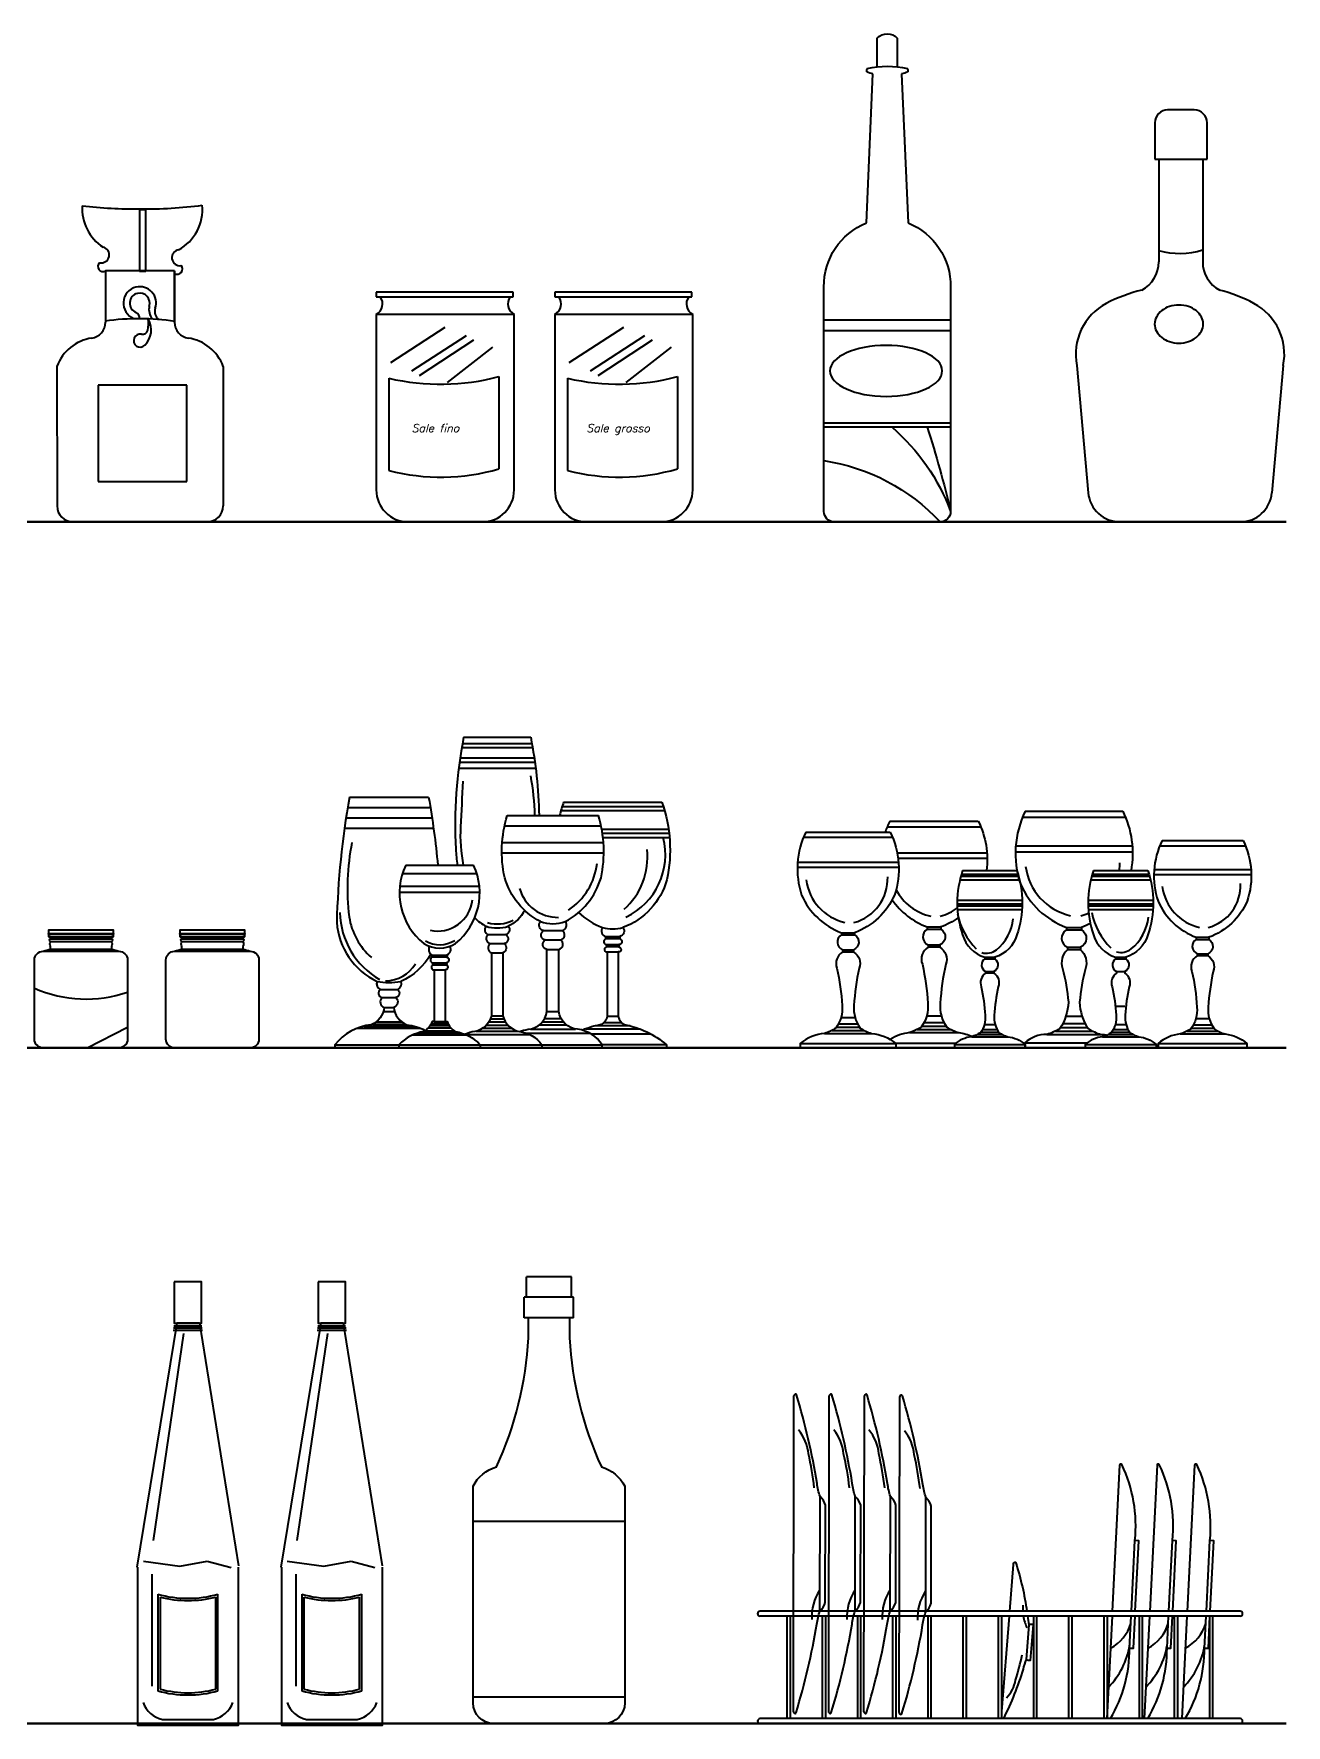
# Model space of a CAD drawing. Header units: millimetres. Extents: x -4763 to 645, y -25 to 217.
# Drawn here: x 321.5 to 399.8, y -11.1 to 94.6 of the extents above; entities that cross this region are included whole.
import ezdxf

# ---------------------------------------------------------------- set-up
doc = ezdxf.new("R2010")
doc.units = ezdxf.units.MM
doc.header["$LTSCALE"] = 0.5
doc.layers.add('acesssorios_coz', color=250, linetype='Continuous', lineweight=9)
doc.styles.add('ITALICC', font='italicc')

msp = doc.modelspace()

# ---------------------------------------------------------------- hatches: boundary and pattern name
at = {"layer": 'acesssorios_coz', "lineweight": 40}
h = msp.add_hatch(dxfattribs=at)
h.set_pattern_fill('ANSI38', scale=2.75, angle=-17.6794168, style=0)
h.set_pattern_definition([(27.32058, (-11203.295, 1908.397), (-4.007371, 7.7573), []), (117.32058, (-11203.295, 1908.397), (-15.772042, 11.507229), [21.828125, -13.096875])])
h.paths.add_polyline_path([(327.36225, 34.75275, -0.18824082), (321.54575, 34.9875), (321.54575, 31.81262, 0.414213562), (322.09575, 31.26262), (326.81225, 31.26262, 0.414213562), (327.36225, 31.81262)])

# ---------------------------------------------------------------- linework, layer by layer
at = {"layer": 'acesssorios_coz', "color": 7, "lineweight": 40}
for p, q in [((374.20898, 92.57222), (374.20898, 94.37386)), ((375.46036, 94.37386), (375.46036, 92.57222)), ((373.52997, 82.82143), (373.93839, 92.14398)), ((375.73094, 92.14398), (376.13936, 82.82143)), ((394.01521, 89.87695), (392.35491, 89.87695)), ((391.55491, 89.07695), (391.55491, 86.80863)), ((394.81521, 86.80863), (394.81521, 89.07695)), ((391.55491, 86.80863), (394.81521, 86.80863)), ((391.80424, 86.80863), (391.80424, 80.38748)), ((394.54274, 86.80863), (394.54274, 80.38748)), ((328.10835, 83.63818), (328.10835, 79.80505)), ((328.49748, 83.63818), (328.10835, 83.63818)), ((328.49748, 79.80505), (328.49748, 83.63818)), ((330.30561, 79.82339), (325.98643, 79.82339)), ((325.98643, 79.82339), (325.98643, 76.61006)), ((328.10835, 79.80505), (328.49748, 79.80505)), ((330.30561, 79.82339), (330.30561, 76.61006)), ((330.30561, 76.61006), (330.30561, 79.82339)), ((342.90818, 78.48658), (342.90818, 78.19314)), ((351.46036, 78.48658), (342.90818, 78.48658)), ((351.46036, 78.19314), (351.46036, 78.48658)), ((362.61737, 78.48658), (354.06518, 78.48658)), ((354.06518, 78.48658), (354.06518, 78.19314)), ((362.61737, 78.19314), (362.61737, 78.48658)), ((370.87467, 64.79426), (370.87467, 78.81875)), ((378.79467, 78.81875), (378.79467, 64.79426)), ((342.90818, 78.19314), (351.46036, 78.19314)), ((354.06518, 78.19314), (362.61737, 78.19314)), ((342.90818, 77.10429), (342.90818, 66.13426)), ((351.51909, 77.10429), (342.90818, 77.10429)), ((347.19014, 76.28555), (343.7873, 74.06575)), ((351.51909, 66.13426), (351.51909, 77.10429)), ((362.6761, 77.10429), (354.06518, 77.10429)), ((354.06518, 77.10429), (354.06518, 66.13426)), ((358.34715, 76.28555), (354.94431, 74.06575)), ((362.6761, 66.13426), (362.6761, 77.10429)), ((378.79467, 76.73772), (370.87467, 76.73772)), ((348.51346, 75.76602), (345.11062, 73.54623)), ((348.98608, 75.48265), (345.58324, 73.26285)), ((350.16947, 75.05758), (347.33192, 72.83778)), ((359.67047, 75.76602), (356.26763, 73.54623)), ((360.14309, 75.48265), (356.74025, 73.26285)), ((361.32648, 75.05758), (358.48893, 72.83778)), ((378.79467, 76.07059), (370.87467, 76.07059)), ((322.95401, 73.85052), (322.95705, 65.13391)), ((333.33803, 73.85052), (333.335, 65.13391)), ((343.69053, 73.11398), (343.69053, 67.35128)), ((350.5676, 73.21249), (350.5676, 67.44979)), ((354.84754, 73.11398), (354.84754, 67.35128)), ((361.72461, 73.21249), (361.72461, 67.44979)), ((386.68303, 73.91463), (387.39205, 65.95677)), ((399.5779, 73.91463), (398.86888, 65.95677)), ((325.53486, 72.68997), (325.53486, 66.65108)), ((331.07425, 72.68997), (325.53486, 72.68997)), ((331.07425, 66.65108), (331.07425, 72.68997)), ((378.79467, 70.31348), (370.87467, 70.31348)), ((378.79467, 70.04948), (370.87467, 70.04948)), ((325.53486, 66.65108), (331.07425, 66.65108)), ((323.95705, 64.13426), (332.335, 64.13426)), ((344.90818, 64.13426), (349.51909, 64.13426)), ((356.06518, 64.13426), (360.6761, 64.13426)), ((378.13467, 64.13426), (371.53467, 64.13426)), ((389.38416, 64.13426), (396.87677, 64.13426)), ((348.24591, 50.0294), (352.67246, 50.0294)), ((348.29144, 50.28839), (352.62693, 50.28839)), ((348.36434, 50.67689), (352.55403, 50.67689)), ((348.05452, 48.73441), (352.86385, 48.73441)), ((348.10563, 49.12291), (352.81274, 49.12291)), ((348.14269, 49.38191), (352.77568, 49.38191)), ((341.22468, 46.92922), (346.17484, 46.92922)), ((354.6113, 46.61743), (360.75114, 46.61743)), ((341.0113, 45.63423), (346.38821, 45.63423)), ((341.11382, 46.28172), (346.2857, 46.28172)), ((351.0947, 45.78535), (356.78336, 45.78535)), ((354.44586, 46.09944), (360.91659, 46.09944)), ((354.52424, 46.35843), (360.8382, 46.35843)), ((383.28691, 45.67878), (389.71572, 45.67878)), ((383.45851, 46.06095), (389.54413, 46.06095)), ((340.91708, 44.98674), (346.48243, 44.98674)), ((350.92524, 45.13786), (356.95283, 45.13786)), ((356.99386, 44.93395), (361.16756, 44.93395)), ((357.03773, 44.67496), (361.20163, 44.67496)), ((357.07251, 44.41596), (361.22806, 44.41596)), ((369.60101, 44.4236), (375.16708, 44.4236)), ((369.74958, 44.75448), (375.01851, 44.75448)), ((374.83495, 45.08165), (380.67932, 45.08165)), ((374.99094, 45.42908), (380.52332, 45.42908)), ((350.75419, 43.45438), (357.12388, 43.45438)), ((350.77539, 44.10187), (357.10268, 44.10187)), ((375.45511, 43.45918), (381.06575, 43.45918)), ((382.84324, 43.5119), (390.1594, 43.5119)), ((382.86184, 43.89407), (390.1408, 43.89407)), ((391.86458, 43.89716), (397.20801, 43.89716)), ((392.00721, 44.21481), (397.06538, 44.21481)), ((344.74326, 42.676), (348.98279, 42.676)), ((369.21688, 42.54751), (375.55122, 42.54751)), ((369.23298, 42.8784), (375.53511, 42.8784)), ((375.51098, 43.11176), (381.08266, 43.11176)), ((379.54503, 42.34108), (382.93034, 42.34108)), ((387.72575, 42.34551), (391.11241, 42.34551)), ((391.51127, 42.41376), (397.56132, 42.41376)), ((344.3805, 41.37868), (349.34556, 41.37868)), ((344.54199, 42.158), (349.18407, 42.158)), ((379.37675, 41.76778), (383.09862, 41.76778)), ((379.43431, 41.98828), (383.04106, 41.98828)), ((379.4731, 42.12058), (383.00227, 42.12058)), ((387.5574, 41.77198), (391.28075, 41.77198)), ((387.61498, 41.99257), (391.22317, 41.99257)), ((387.65378, 42.12492), (391.18437, 42.12492)), ((391.49581, 42.09612), (397.57678, 42.09612)), ((344.35773, 40.99019), (349.36833, 40.99019)), ((379.20612, 40.26838), (383.26925, 40.26838)), ((379.20786, 40.48888), (383.26751, 40.48888)), ((387.3867, 40.27198), (391.45145, 40.27198)), ((387.38844, 40.49257), (391.44972, 40.49257)), ((379.20889, 40.13608), (383.26648, 40.13608)), ((379.21986, 39.91558), (383.25551, 39.91558)), ((387.38947, 40.13963), (391.44868, 40.13963)), ((387.40045, 39.91904), (391.43771, 39.91904)), ((322.44646, 38.41575), (326.46154, 38.41575)), ((322.44646, 38.36075), (326.46154, 38.36075)), ((322.44646, 38.19575), (326.46154, 38.19575)), ((322.55323, 38.08575), (326.35476, 38.08575)), ((330.65774, 38.41575), (334.67282, 38.41575)), ((330.65774, 38.36075), (334.67282, 38.36075)), ((330.65774, 38.19575), (334.67282, 38.19575)), ((330.76451, 38.08575), (334.56605, 38.08575)), ((349.91456, 38.34587), (351.00381, 38.34587)), ((353.36489, 38.59492), (354.51318, 38.59492)), ((357.23313, 38.22337), (358.12932, 38.22337)), ((358.12932, 38.07454), (357.23313, 38.07454)), ((371.97474, 38.46274), (372.79336, 38.46274)), ((371.97474, 38.32511), (372.79336, 38.32511)), ((377.32736, 38.82274), (378.18691, 38.82274)), ((377.32736, 38.67824), (378.18691, 38.67824)), ((386.02856, 38.79398), (386.97407, 38.79398)), ((386.02856, 38.63503), (386.97407, 38.63503)), ((394.14336, 38.17473), (394.92923, 38.17473)), ((322.09575, 37.30391), (326.81225, 37.30391)), ((322.55323, 37.92075), (326.35476, 37.92075)), ((322.55323, 37.42575), (326.35476, 37.42575)), ((330.30703, 37.30391), (335.02353, 37.30391)), ((330.76451, 37.92075), (334.56605, 37.92075)), ((330.76451, 37.42575), (334.56605, 37.42575)), ((346.40834, 37.06294), (347.31772, 37.06294)), ((350.01649, 37.78285), (350.90188, 37.78285)), ((350.10642, 37.20186), (350.81195, 37.20186)), ((353.46759, 38.00666), (354.41048, 38.00666)), ((353.5703, 37.41841), (354.30777, 37.41841)), ((357.30017, 37.71734), (358.06228, 37.71734)), ((358.06228, 37.5685), (357.30017, 37.5685)), ((357.33742, 37.25595), (358.02503, 37.25595)), ((372.03837, 37.39008), (372.72972, 37.39008)), ((372.72972, 37.25372), (372.03837, 37.25372)), ((377.39418, 37.69645), (378.12009, 37.69645)), ((378.12009, 37.55327), (377.39418, 37.55327)), ((386.10206, 37.55506), (386.90057, 37.55506)), ((386.90057, 37.39756), (386.10206, 37.39756)), ((394.14336, 38.04261), (394.92923, 38.04261)), ((394.20445, 37.14498), (394.86814, 37.14498)), ((394.86814, 37.01407), (394.20445, 37.01407)), ((347.31772, 36.93115), (346.40834, 36.93115)), ((346.43627, 36.57973), (347.28979, 36.57973)), ((346.43627, 36.44764), (347.28979, 36.44764)), ((346.52266, 36.13166), (347.20339, 36.13166)), ((380.92346, 36.92845), (381.55191, 36.92845)), ((380.92346, 36.8228), (381.55191, 36.8228)), ((380.97231, 36.0358), (381.50306, 36.0358)), ((389.10473, 36.93072), (389.73343, 36.93072)), ((389.10473, 36.82502), (389.73343, 36.82502)), ((389.1536, 36.03771), (389.68455, 36.03771)), ((343.16238, 34.90638), (344.23714, 34.90638)), ((381.50306, 35.93112), (380.97231, 35.93112)), ((343.27735, 34.40864), (344.12216, 34.40864)), ((389.68455, 33.85562), (389.1536, 33.85562)), ((342.89242, 32.88318), (344.5071, 32.88318)), ((343.34984, 33.53067), (344.04968, 33.53067)), ((343.40511, 33.78967), (343.99441, 33.78967)), ((346.33876, 32.78177), (347.3873, 32.78177)), ((346.52266, 32.91126), (347.20339, 32.91126)), ((349.937, 32.88566), (350.98137, 32.88566)), ((350.03969, 33.07991), (350.87868, 33.07991)), ((350.10642, 33.27415), (350.81195, 33.27415)), ((353.29115, 32.89471), (354.58692, 32.89471)), ((353.42193, 33.08895), (354.45614, 33.08895)), ((353.5703, 33.5422), (354.30777, 33.5422)), ((358.24851, 32.83052), (357.11393, 32.83052)), ((358.02503, 33.21902), (357.34155, 33.21902)), ((371.79102, 32.76869), (372.97708, 32.76869)), ((371.94912, 33.17102), (372.81897, 33.17102)), ((377.13446, 32.84399), (378.37981, 32.84399)), ((377.30046, 33.26644), (378.2138, 33.26644)), ((385.81637, 32.79003), (387.18626, 32.79003)), ((385.99898, 33.25473), (387.00366, 33.25473)), ((394.11877, 33.09469), (394.95382, 33.09469)), ((341.72566, 32.49469), (345.67386, 32.49469)), ((342.12863, 32.62419), (345.27089, 32.62419)), ((342.68529, 32.75368), (344.71422, 32.75368)), ((345.17706, 32.06952), (348.549, 32.06952)), ((345.51593, 32.19902), (348.21013, 32.19902)), ((345.94157, 32.32852), (347.78449, 32.32852)), ((346.16868, 32.52277), (347.55738, 32.52277)), ((346.26703, 32.65227), (347.45903, 32.65227)), ((348.44758, 32.10867), (352.47079, 32.10867)), ((349.15372, 32.30292), (351.76465, 32.30292)), ((349.56443, 32.49716), (351.35394, 32.49716)), ((349.7874, 32.69141), (351.13097, 32.69141)), ((352.28942, 32.18246), (356.24435, 32.18246)), ((352.53327, 32.44146), (355.3448, 32.44146)), ((353.09502, 32.70046), (354.78305, 32.70046)), ((359.38673, 32.44203), (355.97572, 32.44203)), ((360.0859, 32.11828), (356.3549, 32.11828)), ((358.7695, 32.63627), (356.59295, 32.63627)), ((370.91776, 32.1686), (373.85034, 32.1686)), ((371.38433, 32.35835), (373.38377, 32.35835)), ((371.65814, 32.5481), (373.10996, 32.5481)), ((376.21753, 32.21389), (379.29674, 32.21389)), ((376.70743, 32.41313), (378.80684, 32.41313)), ((376.99493, 32.61237), (378.51934, 32.61237)), ((380.11203, 31.95813), (382.36335, 31.95813)), ((380.47021, 32.1038), (382.00516, 32.1038)), ((380.68041, 32.24947), (381.79496, 32.24947)), ((380.78242, 32.41882), (381.69295, 32.41882)), ((380.9038, 32.72769), (381.57157, 32.72769)), ((384.80775, 32.09692), (388.19488, 32.09692)), ((385.34664, 32.31608), (387.65599, 32.31608)), ((385.66289, 32.53525), (387.33974, 32.53525)), ((388.29297, 31.95841), (390.54519, 31.95841)), ((388.65129, 32.10414), (390.18686, 32.10414)), ((388.86158, 32.24987), (389.97657, 32.24987)), ((388.96363, 32.41928), (389.87452, 32.41928)), ((389.08505, 32.72827), (389.7531, 32.72827)), ((393.12866, 32.13236), (395.94393, 32.13236)), ((393.57657, 32.31452), (395.49602, 32.31452)), ((393.83942, 32.49668), (395.23317, 32.49668)), ((393.96699, 32.70844), (395.1056, 32.70844)), ((340.31344, 31.45687), (344.32019, 31.45687)), ((340.31344, 31.26262), (344.32019, 31.26262)), ((344.32019, 31.45687), (349.40587, 31.45687)), ((344.32019, 31.26262), (349.40587, 31.26262)), ((349.40587, 31.45687), (353.24695, 31.45687)), ((349.40587, 31.26262), (353.24695, 31.26262)), ((350.85562, 31.45687), (357.02245, 31.45687)), ((350.85562, 31.26262), (357.02245, 31.26262)), ((361.03467, 31.45687), (357.02245, 31.45687)), ((361.03467, 31.26262), (357.02245, 31.26262)), ((369.40106, 31.54379), (375.36704, 31.54379)), ((369.40106, 31.26262), (375.36704, 31.26262)), ((374.7326, 31.26262), (380.78167, 31.26262)), ((375.34959, 31.55784), (379.12191, 31.55784)), ((379.02634, 31.47847), (383.44903, 31.47847)), ((379.02634, 31.26262), (383.44903, 31.26262)), ((383.43813, 31.58737), (387.34123, 31.58737)), ((383.43813, 31.26262), (389.5645, 31.26262)), ((387.20684, 31.47856), (391.63131, 31.47856)), ((387.20684, 31.26262), (391.63131, 31.26262)), ((391.771, 31.53254), (397.30159, 31.53254)), ((391.771, 31.26262), (397.30159, 31.26262)), ((352.2833, 15.67982), (352.2833, 16.95982)), ((355.10671, 16.95982), (352.2833, 16.95982)), ((355.10671, 15.67982), (355.10671, 16.95982)), ((352.1553, 14.39982), (352.1553, 15.67982)), ((355.23471, 15.67982), (352.1553, 15.67982)), ((355.23471, 14.39982), (355.23471, 15.67982)), ((330.45308, 14.05336), (327.95308, -1.19776)), ((330.23616, 13.76188), (332.02541, 13.76188)), ((330.26058, 13.90188), (331.99598, 13.90188)), ((331.85308, 14.05336), (334.28803, -1.11391)), ((339.44601, 14.05336), (336.94601, -1.19776)), ((339.22909, 13.76188), (341.01834, 13.76188)), ((339.25351, 13.90188), (340.98891, 13.90188)), ((340.84601, 14.05336), (343.28096, -1.11391)), ((355.23471, 14.39982), (352.1553, 14.39982)), ((330.85605, 13.42062), (328.95591, 0.48451)), ((330.21175, 13.62188), (332.05484, 13.62188)), ((339.84898, 13.42062), (337.94884, 0.48451)), ((339.20468, 13.62188), (341.04777, 13.62188)), ((370.6233, -3.92819), (370.63489, 3.22149)), ((372.8233, -3.92819), (372.83489, 3.22149)), ((375.0233, -3.92819), (375.03489, 3.22149)), ((377.23424, -3.98549), (377.24583, 3.16419)), ((348.9553, 1.69014), (358.43471, 1.69014)), ((390.09162, -3.94791), (390.31385, 0.47388)), ((392.43237, -3.94791), (392.6546, 0.47388)), ((394.77312, -3.94791), (394.99536, 0.47388)), ((328.35208, -0.81823), (330.63881, -1.11949)), ((330.63881, -1.11949), (332.33413, -0.82052)), ((332.33413, -0.82052), (333.83, -1.21915)), ((337.34501, -0.81823), (339.63174, -1.11949)), ((339.63174, -1.11949), (341.32706, -0.82052)), ((341.32706, -0.82052), (342.82293, -1.21915)), ((328.87908, -1.62637), (328.87908, -8.63675)), ((337.87201, -1.62637), (337.87201, -8.63675)), ((396.88559, -3.94791), (366.88559, -3.94791)), ((396.88559, -4.24791), (366.88559, -4.24791)), ((368.58559, -10.65748), (368.58559, -4.24791)), ((368.78559, -10.65748), (368.78559, -4.24791)), ((370.78559, -10.65748), (370.78559, -4.24791)), ((370.98559, -10.65748), (370.98559, -4.24791)), ((372.98559, -10.65748), (372.98559, -4.24791)), ((373.18559, -10.65748), (373.18559, -4.24791)), ((375.18559, -10.65748), (375.18559, -4.24791)), ((375.38559, -10.65748), (375.38559, -4.24791)), ((377.38559, -10.65748), (377.38559, -4.24791)), ((377.58559, -10.65748), (377.58559, -4.24791)), ((379.58559, -10.65748), (379.58559, -4.24791)), ((379.78559, -10.65748), (379.78559, -4.24791)), ((381.78559, -10.65748), (381.78559, -4.24791)), ((381.98559, -10.65748), (381.98559, -4.24791)), ((383.68412, -4.78882), (383.51052, -6.95735)), ((383.98559, -10.65748), (383.98559, -4.24791)), ((384.18559, -10.65748), (384.18559, -4.24791)), ((386.18559, -10.65748), (386.18559, -4.24791)), ((386.38559, -10.65748), (386.38559, -4.24791)), ((388.38559, -10.65748), (388.38559, -4.24791)), ((388.58559, -10.65748), (388.58559, -4.24791)), ((389.9763, -6.24229), (390.07654, -4.24791)), ((390.58559, -10.65748), (390.58559, -4.24791)), ((390.78559, -10.65748), (390.78559, -4.24791)), ((392.31706, -6.24229), (392.41729, -4.24791)), ((392.78559, -10.65748), (392.78559, -4.24791)), ((392.98559, -10.65748), (392.98559, -4.24791)), ((394.65781, -6.24229), (394.75805, -4.24791)), ((394.98559, -10.65748), (394.98559, -4.24791)), ((395.18559, -10.65748), (395.18559, -4.24791)), ((348.9553, -9.29348), (358.43471, -9.29348)), ((396.88559, -10.65748), (366.88559, -10.65748)), ((396.88559, -10.95748), (366.88559, -10.95748))]:
    msp.add_line(p, q, dxfattribs=at)
at = {"layer": 'acesssorios_coz', "color": 7, "lineweight": 60}
for p, q in [((399.75943, 64.13426), (244.53958, 64.13426)), ((399.75943, 31.26262), (244.53958, 31.26262)), ((399.75943, -10.95748), (244.53958, -10.95748))]:
    msp.add_line(p, q, dxfattribs=at)
at = {"layer": 'acesssorios_coz', "color": 7, "lineweight": 40}
for points in [[(348.36434, 50.67689, 0.06119486), (347.87271, 43.67583, 0.020974657), (347.9669, 42.676, 0.020974657)], [(352.55403, 50.67689, -0.042813488), (353.07829, 45.78535, -0.042813488)], [(348.32324, 47.92306, 0.004173642), (348.17347, 45.08016, 0.065887185), (348.34383, 42.676, 0.065887185)], [(341.22468, 46.92922, 0.037622778), (340.43526, 39.11244, 0.267531907), (342.95245, 35.40966, 0.383141615), (343.16238, 34.90638, 0.668625454), (343.27735, 34.40864, 0.576756124), (343.40511, 33.78967, -0.276882866), (342.58186, 32.70708, 0.197822421), (340.31344, 31.45687), (340.31344, 31.26262)], [(346.17484, 46.92922, -0.020533528), (346.75166, 42.676, -0.020533528)], [(354.6113, 46.61743, 0.024283968), (354.3621, 45.78535, 0.024283968)], [(360.75114, 46.61743, -0.138352947), (361.06474, 41.76899, -0.237691099), (358.317, 38.78534, -0.526127805), (358.12932, 38.22337), (358.12932, 38.07454, -0.821740351), (358.06228, 37.71734), (358.06228, 37.5685, -1.028432181), (358.02503, 37.25595), (358.02503, 33.21902, 0.214656071), (358.40975, 32.71398, -0.134463279), (361.03467, 31.45687), (361.03467, 31.26262)], [(351.8463, 32.28256, -0.067076711), (352.39253, 32.42228, 0.353590119), (353.5703, 33.5422), (353.5703, 37.41841, -0.711919913), (353.46759, 38.00666, -0.71276601), (353.36489, 38.59492, -0.593117193), (353.16331, 39.15185, -0.202524411), (350.92922, 41.90031, -0.129317034), (351.0947, 45.78535)], [(357.02245, 31.26262), (357.02245, 31.45687, 0.225927412), (355.48554, 32.42228, -0.353590119), (354.30777, 33.5422), (354.30777, 37.41841, 0.711919913), (354.41048, 38.00666, 0.71276601), (354.51318, 38.59492, 0.593117193), (354.71476, 39.15185, 0.202524411), (356.94885, 41.90031, 0.129317034), (356.78336, 45.78535, 0.129317034)], [(383.45851, 46.06095, 0.197273965), (383.15142, 41.5094, 0.204437285), (386.02856, 38.79398), (386.02856, 38.63503, 0.618660612), (386.10206, 37.55506), (386.10206, 37.39756, 0.314047603), (385.7886, 36.2276, -0.044314296), (386.14953, 34.11756, -0.140725221), (385.62044, 32.47579, -0.071016742), (384.80775, 32.09692, 0.190234931), (383.43813, 31.58737), (383.43813, 31.26262)], [(389.54413, 46.06095, -0.160169521), (390.06495, 42.34551, -0.160169521)], [(369.74958, 44.75448, 0.197273965), (369.48371, 40.81375, 0.204437285), (371.97474, 38.46274), (371.97474, 38.32511, 0.618660612), (372.03837, 37.39008), (372.03837, 37.25372, 0.365072544), (371.68738, 36.24076, -0.041083441), (372.01363, 33.91807, -0.185189068), (371.62138, 32.49662, -0.071016742), (370.91776, 32.1686, 0.14673051), (369.40106, 31.54379), (369.40106, 31.26262)], [(375.01851, 44.75448, -0.197273965), (375.28439, 40.81375, -0.204437285), (372.79336, 38.46274), (372.79336, 38.32511, -0.618660612), (372.72972, 37.39008), (372.72972, 37.25372, -0.365072544), (373.08072, 36.24076, 0.041083441), (372.75447, 33.91807, 0.185189068), (373.14671, 32.49662, 0.071016742), (373.85034, 32.1686, -0.14673051), (375.36704, 31.54379), (375.36704, 31.26262)], [(374.99094, 45.42908, 0.033433088), (374.71359, 44.75448, 0.033433088)], [(380.52332, 45.42908, -0.146435645), (381.04103, 42.34108, -0.146435645)], [(341.3845, 44.10027, 0.079503095), (341.21092, 39.45007, 0.174979681), (342.60405, 36.90424)], [(392.00721, 44.21481, 0.197273965), (391.75197, 40.4317, 0.204437285), (394.14336, 38.17473), (394.14336, 38.04261, 0.618660612), (394.20445, 37.14498), (394.20445, 37.01407, 0.365072544), (393.86749, 36.04164, -0.041083441), (394.18069, 33.81185, -0.185189068), (393.80414, 32.44726, -0.071016742), (393.12866, 32.13236, 0.155675965), (391.771, 31.53254), (391.771, 31.26262)], [(397.06538, 44.21481, -0.197273965), (397.32062, 40.4317, -0.204437285), (394.92923, 38.17473), (394.92923, 38.04261, -0.618660612), (394.86814, 37.14498), (394.86814, 37.01407, -0.365072544), (395.20509, 36.04164, 0.041083441), (394.8919, 33.81185, 0.185189068), (395.26845, 32.44726, 0.071016742), (395.94393, 32.13236, -0.155675965), (397.30159, 31.53254), (397.30159, 31.26262)], [(344.74326, 42.676, 0.345191077), (345.86738, 37.78301, 0.281155422), (347.85868, 37.78301, 0.345191077), (348.98279, 42.676, 0.345191077)], [(379.54503, 42.34108, 0.168712358), (379.54503, 38.31973, 0.25971015), (380.92346, 36.92845, 0.25971015)], [(382.93034, 42.34108, -0.168712358), (382.93034, 38.31973, -0.25971015), (381.55191, 36.92845, -0.25971015)], [(387.72575, 42.34551, 0.168712358), (387.72575, 38.32256, 0.25971015), (389.10473, 36.93072, 0.25971015)], [(391.11241, 42.34551, -0.168712358), (391.11241, 38.32256, -0.25971015), (389.73343, 36.93072, -0.25971015)], [(375.14202, 40.51798, 0.154510097), (377.32736, 38.82274), (377.32736, 38.67824, 0.618660612), (377.39418, 37.69645), (377.39418, 37.55327, 0.365072544), (377.02563, 36.48967, -0.041083441), (377.36819, 34.05084, -0.185189068), (376.95633, 32.55832, -0.071016742), (376.21753, 32.21389, 0.120485115), (375.02465, 31.78257, 0.120485115)], [(349.06002, 39.39232, 0.096322583), (349.77398, 38.86188, 0.571886878), (349.91456, 38.34587, 0.657659152), (350.01649, 37.78285, 0.575937141), (350.10642, 37.20186), (350.10642, 33.27415, -0.284364569), (349.06286, 32.28059, 0.081386376), (348.45326, 32.11131, 0.081386376)], [(352.18527, 39.85174, -0.157973188), (351.1444, 38.86188, -0.571886878), (351.00381, 38.34587, -0.657659152), (350.90188, 37.78285, -0.575937141), (350.81195, 37.20186), (350.81195, 33.27415, 0.284364569), (351.85551, 32.28059, -0.216307867), (353.24695, 31.45687), (353.24695, 31.26262)], [(355.54568, 39.71958, 0.098966647), (357.04545, 38.78534, 0.526127805), (357.23313, 38.22337), (357.23313, 38.07454, 0.821740351), (357.30017, 37.71734), (357.30017, 37.5685, 1.028432181), (357.33742, 37.25595), (357.33742, 33.21902, -0.214656071), (356.95269, 32.71398, 0.055490622), (355.78462, 32.36518, 0.055490622)], [(379.27662, 39.4015, -0.067630473), (378.18691, 38.82274), (378.18691, 38.67824, -0.618660612), (378.12009, 37.69645), (378.12009, 37.55327, -0.365072544), (378.48863, 36.48967, 0.041083441), (378.14607, 34.05084, 0.185189068), (378.55793, 32.55832, 0.071016742), (379.29674, 32.21389, -0.084100668), (380.15519, 31.97173)], [(387.52547, 39.03556, -0.029886887), (386.97407, 38.79398), (386.97407, 38.63503, -0.618660612), (386.90057, 37.55506), (386.90057, 37.39756, -0.314047603), (387.21404, 36.2276, 0.044314296), (386.8531, 34.11756, 0.140725221), (387.3822, 32.47579, 0.071016742), (388.19488, 32.09692, -0.048280325), (388.57716, 32.06755, -0.048280325)], [(346.32352, 37.11479, -0.144324569), (344.44706, 35.40966, -0.383141615), (344.23714, 34.90638, -0.668625454), (344.12216, 34.40864, -0.576756124), (343.99441, 33.78967, 0.276882866), (344.81765, 32.70708, -0.090132022), (345.98227, 32.35587, -0.090132022)], [(346.23029, 37.61089, 0.444410391), (346.40834, 37.06294, 0.332749761), (346.40834, 36.93115, 0.77903663), (346.43627, 36.57973, 0.284550613), (346.43472, 36.44764, 0.767326092), (346.52266, 36.13166)], [(347.49576, 37.61089, -0.444410391), (347.31772, 37.06294, -0.332749761), (347.31772, 36.93115, -0.77903663), (347.28979, 36.57973, -0.295102669), (347.28979, 36.44764, -0.773014716), (347.20339, 36.13166)], [(346.52266, 36.13166), (346.52266, 32.91126), (346.38946, 32.91126, -0.197069571), (345.86169, 32.28211, 0.161200243), (344.32019, 31.45687), (344.32019, 31.26262)], [(347.20339, 36.13166), (347.20339, 32.91126), (347.3366, 32.91126, 0.197069571), (347.86437, 32.28211, -0.161200243), (349.40587, 31.45687), (349.40587, 31.26262)], [(380.92346, 36.92845), (380.92346, 36.8228, 0.564499566), (380.97231, 36.0358), (380.97231, 35.93112, 0.338101336), (380.70286, 35.0843, -0.041083441), (380.95332, 33.30119, -0.185189068), (380.65219, 32.20995, -0.071016742), (380.11203, 31.95813, 0.155675965), (379.02634, 31.47847), (379.02634, 31.26262)], [(381.55191, 36.92845), (381.55191, 36.8228, -0.564499566), (381.50306, 36.0358), (381.50306, 35.93112, -0.338101336), (381.77251, 35.0843, 0.041083441), (381.52205, 33.30119, 0.185189068), (381.82318, 32.20995, 0.071016742), (382.36335, 31.95813, -0.155675965), (383.44903, 31.47847), (383.44903, 31.26262)], [(389.10473, 36.93072), (389.10473, 36.82502, 0.564499566), (389.1536, 36.03771), (389.1536, 35.93299, 0.338101336), (388.88404, 35.08583, -0.041083441), (389.13459, 33.302, -0.185189068), (388.83335, 32.21033, -0.071016742), (388.29297, 31.95841, 0.155675965), (387.20684, 31.47856), (387.20684, 31.26262)], [(389.73343, 36.93072), (389.73343, 36.82502, -0.564499566), (389.68455, 36.03771), (389.68455, 35.93299, -0.338101336), (389.95412, 35.08583, 0.041083441), (389.70356, 33.302, 0.185189068), (390.0048, 32.21033, 0.071016742), (390.54519, 31.95841, -0.155675965), (391.63131, 31.47856), (391.63131, 31.26262)], [(354.97871, 14.39982), (354.97871, 13.14586, 0.094097077), (356.97111, 5.08691, -0.20767263), (358.43471, 3.86614), (358.43471, -9.67748, -0.414213562), (357.15471, -10.95748), (350.2353, -10.95748, -0.414213562), (348.9553, -9.67748), (348.9553, 3.86614, -0.20767263), (350.41889, 5.08691, 0.094097077), (352.4113, 13.14586), (352.4113, 14.39982)], [(369.17121, 9.57082, 0.560049887), (369.08628, 9.62389, 0.338066569), (368.9854, 9.43048), (368.95369, -10.1318, 0.338066569), (369.05394, -10.32554, 0.560049887), (369.13904, -10.27274, 0.032020581), (370.43478, -4.74349, -0.048383104), (370.6233, -3.92819, 0.139435583), (370.96462, -3.39209), (370.97447, 2.68429, 0.139435583), (370.63489, 3.22149, -0.048383104), (370.44902, 4.03739, 0.032020581), (369.17121, 9.57082)], [(371.37121, 9.57082, 0.560049887), (371.28628, 9.62389, 0.338066569), (371.1854, 9.43048), (371.15369, -10.1318, 0.338066569), (371.25394, -10.32554, 0.560049887), (371.33904, -10.27274, 0.032020581), (372.63478, -4.74349, -0.048383104), (372.8233, -3.92819, 0.139435583), (373.16462, -3.39209), (373.17447, 2.68429, 0.139435583), (372.83489, 3.22149, -0.048383104), (372.64902, 4.03739, 0.032020581), (371.37121, 9.57082)], [(373.57121, 9.57082, 0.560049887), (373.48628, 9.62389, 0.338066569), (373.3854, 9.43048), (373.35369, -10.1318, 0.338066569), (373.45394, -10.32554, 0.560049887), (373.53904, -10.27274, 0.032020581), (374.83478, -4.74349, -0.048383104), (375.0233, -3.92819, 0.139435583), (375.36462, -3.39209), (375.37447, 2.68429, 0.139435583), (375.03489, 3.22149, -0.048383104), (374.84902, 4.03739, 0.032020581), (373.57121, 9.57082)], [(375.78215, 9.51352, 0.560049887), (375.69722, 9.5666, 0.338066569), (375.59634, 9.37318), (375.56463, -10.1891, 0.338066569), (375.66488, -10.38284, 0.560049887), (375.74998, -10.33004, 0.032020581), (377.04572, -4.80079, -0.048383104), (377.23424, -3.98549, 0.139435583), (377.57556, -3.44939), (377.58541, 2.62699, 0.139435583), (377.24583, 3.16419, -0.048383104), (377.05996, 3.9801, 0.032020581), (375.78215, 9.51352)], [(390.33192, -3.94791), (390.55354, 0.46184), (390.31385, 0.47388, 0.137050145), (389.49318, 5.2233, 0.688082333), (389.3511, 5.17697), (388.8925, -3.94791)], [(392.67267, -3.94791), (392.8943, 0.46184), (392.6546, 0.47388, 0.137050145), (391.83393, 5.2233, 0.688082333), (391.69186, 5.17697), (391.23326, -3.94791)], [(395.01343, -3.94791), (395.23505, 0.46184), (394.99536, 0.47388, 0.137050145), (394.17468, 5.2233, 0.688082333), (394.03261, 5.17697), (393.57401, -3.94791)], [(382.48614, -3.94791), (382.72101, -1.01403, -0.338066569), (382.80894, -0.87348, -0.560049887), (382.87013, -0.91874, -0.038944617), (383.56167, -3.94791, -0.038944617)], [(383.59729, -4.24791, 0.041652174), (383.68412, -4.78882, -0.256421472), (383.94564, -4.7645), (383.76484, -7.02297, -0.256421472), (383.51052, -6.95735)], [(388.77504, -10.65748, 0.134433773), (389.9763, -6.24229), (390.216, -6.25433), (390.31684, -4.24791)], [(391.11579, -10.65748, 0.134433773), (392.31706, -6.24229), (392.55676, -6.25433), (392.6576, -4.24791)], [(393.45655, -10.65748, 0.134433773), (394.65781, -6.24229), (394.89751, -6.25433), (394.99835, -4.24791)], [(383.31924, -7.56388, -0.041624711), (382.09122, -10.64866, -0.050276193), (382.08968, -10.65748, -0.050276193)], [(381.99086, -10.65748, -0.014729424), (381.98559, -10.6514)]]:
    msp.add_lwpolyline(points, format="xyb", dxfattribs=at)
for points in [[(326.81225, 31.26262), (322.09575, 31.26262, -0.414213562), (321.54575, 31.81262), (321.54575, 36.75391, -0.414213562), (322.09575, 37.30391, -0.060284897), (322.55323, 37.42575), (322.55323, 37.59075, -0.268651447), (322.55323, 37.92075, -0.85647747), (322.55323, 38.08575), (322.55323, 38.19575), (322.44646, 38.19575), (322.44646, 38.36075, -1), (322.44646, 38.41575), (322.44646, 38.63575), (326.46154, 38.63575), (326.46154, 38.41575, -1), (326.46154, 38.36075), (326.46154, 38.19575), (326.35476, 38.19575), (326.35476, 38.08575, -0.85647747), (326.35476, 37.92075, -0.268651447), (326.35476, 37.59075), (326.35476, 37.42575, -0.060284897), (326.81225, 37.30391, -0.414213562), (327.36225, 36.75391), (327.36225, 31.81262, -0.414213562)], [(335.02353, 31.26262), (330.30703, 31.26262, -0.414213562), (329.75703, 31.81262), (329.75703, 36.75391, -0.414213562), (330.30703, 37.30391, -0.060284897), (330.76451, 37.42575), (330.76451, 37.59075, -0.268651447), (330.76451, 37.92075, -0.85647747), (330.76451, 38.08575), (330.76451, 38.19575), (330.65774, 38.19575), (330.65774, 38.36075, -1), (330.65774, 38.41575), (330.65774, 38.63575), (334.67282, 38.63575), (334.67282, 38.41575, -1), (334.67282, 38.36075), (334.67282, 38.19575), (334.56605, 38.19575), (334.56605, 38.08575, -0.85647747), (334.56605, 37.92075, -0.268651447), (334.56605, 37.59075), (334.56605, 37.42575, -0.060284897), (335.02353, 37.30391, -0.414213562), (335.57353, 36.75391), (335.57353, 31.81262, -0.414213562)]]:
    msp.add_lwpolyline(points, format="xyb", close=True, dxfattribs=at)
for points in [[(330.287, 16.64875), (330.287, 14.05336), (331.98093, 14.05336), (331.98093, 16.64875)], [(339.27993, 16.64875), (339.27993, 14.05336), (340.97386, 14.05336), (340.97386, 16.64875)]]:
    msp.add_lwpolyline(points, close=True, dxfattribs=at)
for points in [[(331.85308, 14.05336), (330.45308, 14.05336)], [(340.84601, 14.05336), (339.44601, 14.05336)], [(327.98531, -1.18221), (327.98531, -11.06471), (334.30208, -11.06471), (334.30208, -1.18221)], [(336.97823, -1.18221), (336.97823, -11.06471), (343.29501, -11.06471), (343.29501, -1.18221)], [(329.25488, -2.87822), (329.25488, -8.91978)], [(329.39488, -3.06022), (329.39488, -8.81267)], [(332.87294, -8.81267), (332.87294, -3.06022)], [(333.01294, -8.91978), (333.01294, -2.87822)], [(338.24781, -2.87822), (338.24781, -8.91978)], [(338.38781, -3.06022), (338.38781, -8.81267)], [(341.86587, -8.81267), (341.86587, -3.06022)], [(342.00587, -8.91978), (342.00587, -2.87822)], [(381.98559, -10.2007), (382.46213, -4.24791)], [(388.87743, -4.24791), (388.55529, -10.65748)], [(391.21818, -4.24791), (390.89605, -10.65748)], [(393.55893, -4.24791), (393.2368, -10.65748)], [(329.55311, -10.71471), (332.72614, -10.71471)], [(338.54604, -10.71471), (341.71907, -10.71471)]]:
    msp.add_lwpolyline(points, dxfattribs=at)
for centre, radius, start, end in [((392.35491, 89.07695), 0.8, 90, 180), ((394.01521, 89.07695), 0.8, 0, 90), ((327.41963, 83.73134), 2.89593, 176.7877475, 236.8549208), ((327.8324, 110.99217), 27.29926, 263.0481845, 270.6582439), ((328.45964, 110.99217), 27.29926, 269.3417561, 277.5289708), ((329.15231, 83.66879), 2.89593, 299.0101039, 5.1407145), ((325.82938, 80.09837), 0.31667, 132.0330725, 299.7324278), ((325.72333, 80.82087), 0.49869, 257.7301255, 76.9133508), ((330.63433, 80.64358), 0.49869, 98.9516738, 278.1348992), ((389.80424, 80.38748), 2, 297.9630659, 0), ((393.11419, 85.68133), 4.7686, 253.8265145, 287.3802773), ((396.54274, 80.38748), 2, 180, 242.0369341), ((330.47646, 79.93061), 0.31667, 236.1325969, 43.8319522), ((328.12722, 77.80853), 1.02508, 103.6793767, 248.6872543), ((328.12722, 77.80853), 0.62508, 103.6793767, 248.6872543), ((328.12731, 77.80817), 1.02544, 341.4650734, 103.6793767), ((328.12731, 77.80817), 0.62544, 341.4650734, 103.6793767), ((393.00188, 69.24653), 9.64298, 103.5533424, 117.6842983), ((393.38648, 69.76515), 9.12543, 61.5113355, 76.0380097), ((327.64031, 76.81279), 0.48823, 1.7598971, 57.8616774), ((329.78272, 77.4166), 1.07976, 169.7162155, 214.0224629), ((329.68716, 77.2852), 0.61975, 161.4650734, 233.2648664), ((342.56411, 77.75514), 0.7362, 297.862573, 36.6378991), ((351.86316, 77.75514), 0.7362, 143.3621009, 242.137427), ((353.72112, 77.75514), 0.7362, 297.862573, 36.6378991), ((363.02017, 77.75514), 0.7362, 143.3621009, 242.137427), ((390.19791, 74.61724), 3.58441, 117.8800936, 191.3041178), ((392.76004, 76.35266), 1.25455, 128.1572209, 152.2026534), ((392.93906, 76.12481), 1.54431, 108.027657, 128.1572209), ((393.05579, 75.76615), 1.92149, 90, 108.027657), ((393.05579, 75.76615), 1.92149, 71.972343, 90), ((393.17252, 76.12481), 1.54431, 51.8427791, 71.972343), ((393.35154, 76.35266), 1.25455, 27.7973466, 51.8427791), ((396.06302, 74.61724), 3.58441, 348.6958822, 62.1199064), ((324.98643, 76.61006), 1, 278.3270943, 0), ((328.0732, 62.27909), 14.55296, 81.1413735, 98.2860491), ((328.301, 76.19587), 0.33607, 258.7940861, 346.9808452), ((327.49605, 76.13361), 1.34889, 314.6257932, 29.1033417), ((326.8763, 76.52529), 1.79836, 346.9808452, 9.1987874), ((331.30561, 76.61006), 1, 180, 261.6729057), ((392.4848, 76.49776), 0.9434, 152.2026534, 180), ((392.4848, 76.49776), 0.9434, 180, 207.7973466), ((393.62678, 76.49776), 0.9434, 0, 27.7973466), ((393.62678, 76.49776), 0.9434, 332.2026534, 0), ((325.52826, 72.90821), 2.7413, 98.3270943, 159.8946669), ((328.15617, 75.46482), 0.40919, 78.7940861, 314.6257932), ((330.76378, 72.90821), 2.7413, 20.1053331, 81.6729057), ((392.76004, 76.64286), 1.25455, 207.7973466, 231.8427791), ((392.93906, 76.87071), 1.54431, 231.8427791, 251.972343), ((393.05579, 77.22938), 1.92149, 251.972343, 270), ((393.05579, 77.22938), 1.92149, 270, 288.027657), ((393.17252, 76.87071), 1.54431, 288.027657, 308.1572209), ((393.35154, 76.64286), 1.25455, 308.1572209, 332.2026534), ((346.93043, 87.03056), 14.28874, 256.8945192, 284.7468134), ((358.08744, 87.03056), 14.28874, 256.8945192, 284.7468134), ((346.95088, 79.83998), 12.90727, 255.3687172, 286.2726155), ((358.10789, 79.83998), 12.90727, 255.3687172, 286.2726155), ((344.90818, 66.13426), 2, 180, 270), ((349.51909, 66.13426), 2, 270, 0), ((356.06518, 66.13426), 2, 180, 270), ((360.6761, 66.13426), 2, 270, 0), ((389.38416, 66.13426), 2, 185.091398, 270), ((396.87677, 66.13426), 2, 270, 354.908602), ((323.95705, 65.13426), 1, 180.0199421, 270), ((332.335, 65.13426), 1, 270, 359.9800579), ((338.36445, 45.49891), 14.45568, 1.1354069, 11.0264673), ((356.66248, 43.3243), 4.30674, 295.3778946, 14.6833953), ((355.50502, 43.17711), 4.34634, 311.5142812, 6.308859), ((352.65481, 43.26073), 4.07483, 303.8657622, 353.2723304), ((387.10446, 43.09297), 3.66149, 187.6886591, 257.0015055), ((386.06862, 42.70774), 3.29556, 353.6895731, 2.1745531), ((372.90625, 42.18481), 3.17012, 187.6886591, 257.0015055), ((372.00942, 41.85127), 2.8533, 285.0556791, 2.1745531), ((395.03761, 41.74792), 3.04332, 187.6886591, 257.0015055), ((394.17665, 41.42773), 2.73917, 285.0556791, 2.1745531), ((346.74334, 40.74728), 2.18279, 257.3859966, 353.8531407), ((354.25053, 41.89655), 2.48077, 195.8053716, 270.7428498), ((378.30544, 42.73092), 3.32863, 208.5499451, 257.0015055), ((345.54128, 39.80582), 4.90544, 181.0446665, 240.3841458), ((350.47502, 41.1983), 2.19169, 253.6611692, 296.9572361), ((353.93903, 41.34693), 2.32812, 250.5369893, 289.4630107), ((377.36377, 42.38071), 2.99597, 285.0556791, 308.1263366), ((383.33431, 40.44388), 4.18588, 191.4172319, 225.4417825), ((379.81314, 39.65644), 2.91476, 309.1534397, 353.576902), ((386.06862, 42.70774), 3.29556, 285.0556791, 294.1913422), ((391.79616, 40.56136), 4.27131, 191.4172319, 225.4417825), ((388.20313, 39.75785), 2.97425, 309.1534397, 353.576902), ((350.45919, 41.05911), 2.3016, 252.6798509, 287.3201491), ((357.68122, 41.16731), 2.46537, 255.0555091, 284.9444909), ((346.86725, 39.45204), 1.74227, 239.3114812, 302.5650017), ((381.0366, 38.15926), 0.98128, 253.1064077, 308.9537167), ((389.45156, 38.23011), 1.0013, 253.1064077, 308.9537167), ((343.51914, 37.57637), 2.11486, 269.1110523, 330.1553692), ((324.75471, 42.32122), 8.00506, 246.3675736, 289.01019), ((343.69976, 39.96807), 4.61926, 260.6897287, 279.3102713), ((367.1104, 5.61924), 2.81293, 5.6669665, 39.20638), ((369.3104, 5.61924), 2.81293, 5.6669665, 39.20638), ((371.5104, 5.61924), 2.81293, 5.6669665, 39.20638), ((373.72133, 5.56194), 2.81293, 5.6669665, 39.20638), ((350.27099, 1.43566), 20.13897, 6.6697425, 12.7987971), ((352.47099, 1.43566), 20.13897, 6.6697425, 12.7987971), ((354.67099, 1.43566), 20.13897, 6.6697425, 12.7987971), ((356.88192, 1.37836), 20.13897, 6.6697425, 12.7987971), ((331.13391, 3.84863), 6.98436, 254.3931855, 285.6068145), ((331.13391, 3.84863), 7.12436, 255.8715417, 284.1284583), ((340.12684, 3.84863), 6.98436, 254.3931855, 285.6068145), ((340.12684, 3.84863), 7.12436, 255.8715417, 284.1284583), ((373.19653, -4.30521), 3.08517, 147.3679596, 182.713797), ((375.39653, -4.30521), 3.08517, 147.3679596, 182.713797), ((377.59653, -4.30521), 3.08517, 147.3679596, 182.713797), ((379.80746, -4.36251), 3.08517, 147.3679596, 182.713797), ((366.88559, -4.09791), 0.15, 90, 270), ((385.88924, -3.82658), 2.59218, 174.3509773, 182.6827866), ((396.88559, -4.09791), 0.15, 270, 90), ((385.88924, -3.82658), 2.59218, 189.3542952, 206.227584), ((387.64238, -4.00848), 2.50902, 296.88571, 343.9607287), ((389.98314, -4.00848), 2.50902, 296.88571, 343.9607287), ((392.32389, -4.00848), 2.50902, 296.88571, 343.9607287), ((385.20255, -5.28484), 4.84625, 315.4192791, 350.6961602), ((387.5433, -5.28484), 4.84625, 315.4192791, 350.6961602), ((389.88406, -5.28484), 4.84625, 315.4192791, 350.6961602), ((368.25067, -3.65955), 15.30562, 342.5313618, 348.6604165), ((386.54155, -8.24666), 3.29384, 156.9565607, 168.0365111), ((380.74728, -7.87045), 2.13783, 316.1237789, 349.6631924), ((331.13391, -2.19293), 6.98436, 254.3931855, 285.6068145), ((331.13391, -2.19293), 6.84436, 255.2807677, 284.7192323), ((340.12684, -2.19293), 6.98436, 254.3931855, 285.6068145), ((340.12684, -2.19293), 6.84436, 255.2807677, 284.7192323), ((329.91225, -9.07412), 1.67943, 200.1201886, 257.6523841), ((332.367, -9.07412), 1.67943, 282.3476159, 339.8798114), ((338.90518, -9.07412), 1.67943, 200.1201886, 257.6523841), ((341.35993, -9.07412), 1.67943, 282.3476159, 339.8798114), ((366.88559, -10.80748), 0.15, 90, 270), ((396.88559, -10.80748), 0.15, 270, 90)]:
    msp.add_arc(centre, radius, start, end, dxfattribs=at)
at = {"layer": 'acesssorios_coz', "color": 7, "lineweight": 40, "extrusion": (0, 0, -1)}
for centre, major_axis, start_param, end_param in [((374.83467, 93.76093), (0.61935, 0.61935), 4.702092529, 6.293481759), ((374.56313, 92.29326), (0.71108, 0.71108), 3.894555996, 4.096227204), ((374.10616, 93.36927), (-0.87449, 0.87449), 4.063061269, 4.386160075), ((374.83467, 87.02811), (3.94516, 3.94516), -1.013711216, -0.557085111), ((375.56318, 93.36927), (0.87449, 0.87449), 1.897025232, 2.220124039), ((375.10621, 92.29326), (-0.71108, 0.71108), 2.186958103, 2.388629311), ((375.14553, 78.86762), (-3.02015, 3.02015), 5.48634535, 6.680678566), ((374.52381, 78.86762), (3.02015, 3.02015), -0.397493259, 0.796839957), ((366.6151, 60.21931), (9.19978, 9.19978), -0.071109299, 0.426079643), ((315.64737, 49.98662), (45.8631, 45.8631), 0.47091544, 0.555066128), ((369.05973, 55.71958), (-8.75104, 8.75104), 0.932580405, 1.608529629), ((371.53467, 64.79426), (-0.46669, 0.46669), 3.926990817, 5.497787144), ((378.13467, 64.79426), (-0.46669, 0.46669), 2.35619449, 3.926990817)]:
    msp.add_ellipse(centre, major_axis=major_axis, ratio=1, start_param=start_param, end_param=end_param, dxfattribs=at)
msp.add_ellipse((374.76135, 73.57094), major_axis=(3.50835, 0), ratio=0.453703827, dxfattribs=at)

# ---------------------------------------------------------------- texts
at = {"layer": 'acesssorios_coz', "color": 7, "lineweight": 40, "style": 'ITALICC'}
for s, p in [('Sale fino', (345.11325, 69.74837)), ('Sale grosso', (356.0328, 69.74837))]:
    msp.add_text(s, height=0.5, dxfattribs=at).set_placement(p)

doc.saveas('drawing.dxf')
